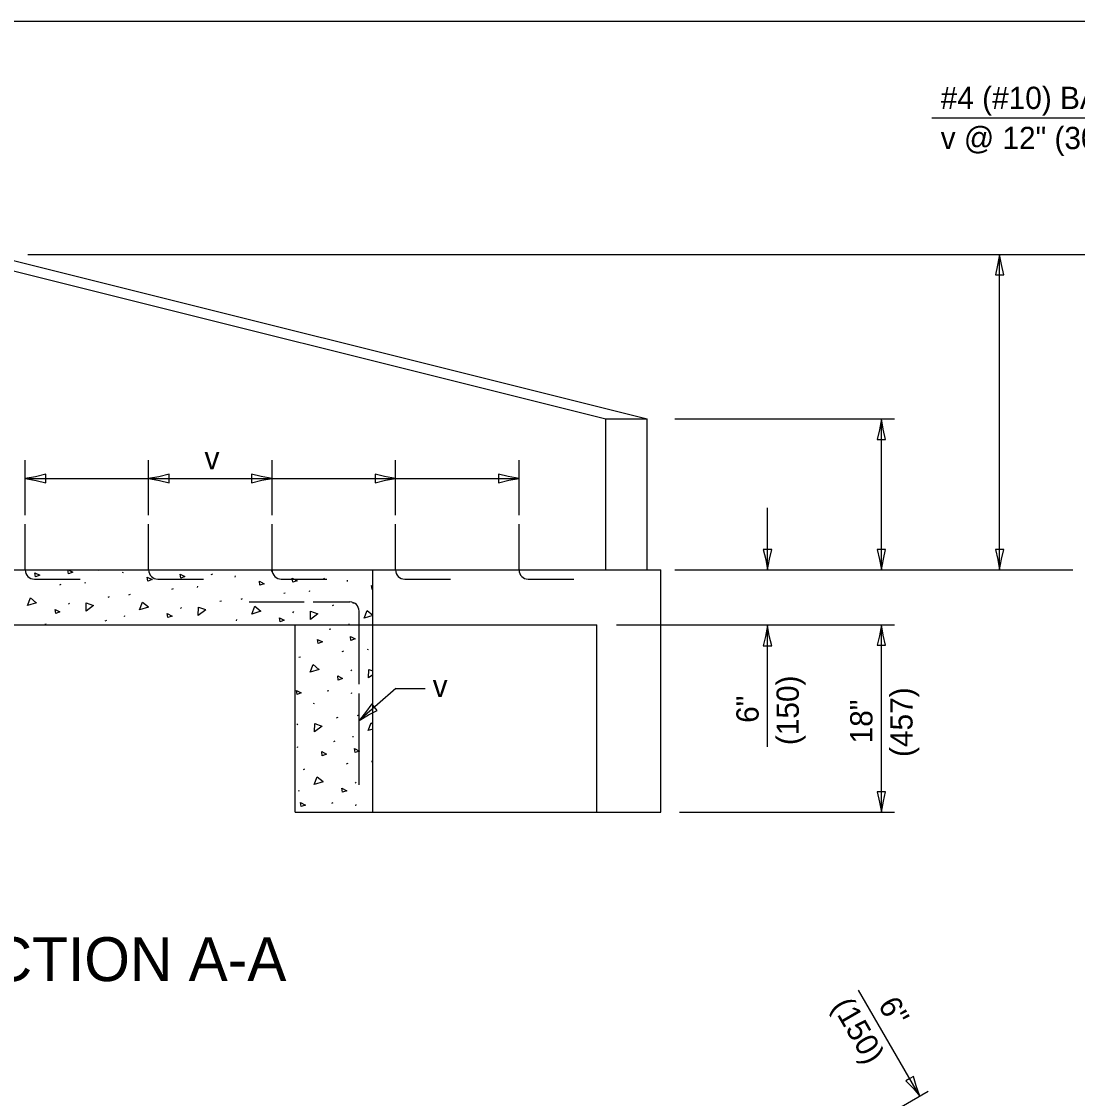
# Model space of a CAD drawing. Extents: x 2261892 to 2262522, y -3123562 to -3123162.
# Drawn here: x 2261976.5 to 2262120.8, y -3123309.4 to -3123162.2 of the extents above; entities that cross this region are included whole.
import ezdxf

# ---------------------------------------------------------------- set-up
doc = ezdxf.new("R2010")
doc.units = 0
for name, color, linetype in [('Default', 7, 'Continuous'), ('RD_Pr_Roadway_Dimensions', 7, 'Continuous'), ('RD_Pr_Roadway_Items', 7, 'Continuous'), ('RD_Pr_Roadway_Notes', 7, 'Continuous')]:
    doc.layers.add(name, color=color, linetype=linetype)

msp = doc.modelspace()

# ---------------------------------------------------------------- linework, layer by layer
at = {"layer": 'Default'}
msp.add_lwpolyline([(2261892.45, -3123562.18), (2262522.45, -3123562.18), (2262522.45, -3123162.18), (2261892.45, -3123162.18)], close=True, dxfattribs=at)
at = {"layer": 'RD_Pr_Roadway_Dimensions'}
for p, q in [((2262100.91, -3123175.35), (2262151.44, -3123175.35)), ((2261977.33, -3123194), (2262153.05, -3123194)), ((2262110.19, -3123237.13), (2262110.19, -3123194)), ((2262065.8, -3123216.5), (2262095.84, -3123216.5)), ((2262094.03, -3123237.13), (2262094.03, -3123216.5)), ((2261976.99, -3123224.63), (2261993.86, -3123224.63)), ((2261993.86, -3123224.63), (2262010.74, -3123224.63)), ((2262010.74, -3123224.63), (2262027.62, -3123224.63)), ((2262027.62, -3123224.63), (2262044.49, -3123224.63)), ((2262078.47, -3123237.13), (2262078.47, -3123228.65)), ((2262065.8, -3123237.13), (2262120.19, -3123237.13)), ((2262057.81, -3123244.63), (2262095.84, -3123244.63)), ((2262094.03, -3123270.26), (2262094.03, -3123244.63)), ((2262078.47, -3123261.32), (2262078.47, -3123244.72)), ((2262027.67, -3123253.33), (2262022.62, -3123257.72)), ((2262027.67, -3123253.33), (2262031.67, -3123253.33)), ((2262066.45, -3123270.26), (2262095.84, -3123270.26)), ((2262099.29, -3123309.07), (2262090.92, -3123294.55)), ((2262100.43, -3123308.42), (2262082.79, -3123318.6))]:
    msp.add_line(p, q, dxfattribs=at)
for points in [[(2262109.61, -3123196.8), (2262110.19, -3123196.8), (2262110.78, -3123196.8), (2262110.43, -3123195.4), (2262110.19, -3123194), (2262109.92, -3123195.5)], [(2262093.44, -3123219.3), (2262094.03, -3123219.3), (2262094.61, -3123219.3), (2262094.27, -3123217.9), (2262094.03, -3123216.5), (2262093.75, -3123218)], [(2261979.78, -3123225.22), (2261979.79, -3123224.63), (2261979.79, -3123224.05), (2261978.39, -3123224.39), (2261976.99, -3123224.63), (2261978.48, -3123224.9)], [(2261996.66, -3123225.22), (2261996.66, -3123224.63), (2261996.66, -3123224.05), (2261995.26, -3123224.39), (2261993.86, -3123224.63), (2261995.36, -3123224.9)], [(2262007.94, -3123224.05), (2262007.94, -3123224.63), (2262007.94, -3123225.22), (2262009.34, -3123224.87), (2262010.74, -3123224.63), (2262009.25, -3123224.36)], [(2262024.82, -3123224.05), (2262024.82, -3123224.63), (2262024.82, -3123225.22), (2262026.22, -3123224.87), (2262027.62, -3123224.63), (2262026.12, -3123224.36)], [(2262041.69, -3123224.05), (2262041.69, -3123224.63), (2262041.69, -3123225.22), (2262043.09, -3123224.87), (2262044.49, -3123224.63), (2262043, -3123224.36)], [(2262079.06, -3123234.33), (2262078.47, -3123234.33), (2262077.89, -3123234.33), (2262078.23, -3123235.73), (2262078.47, -3123237.13), (2262078.74, -3123235.64)], [(2262094.61, -3123234.33), (2262094.03, -3123234.33), (2262093.44, -3123234.33), (2262093.78, -3123235.73), (2262094.03, -3123237.13), (2262094.3, -3123235.64)], [(2262110.78, -3123234.33), (2262110.19, -3123234.33), (2262109.61, -3123234.33), (2262109.95, -3123235.73), (2262110.19, -3123237.13), (2262110.46, -3123235.64)], [(2262093.44, -3123247.43), (2262094.03, -3123247.43), (2262094.61, -3123247.43), (2262094.27, -3123246.03), (2262094.03, -3123244.63), (2262093.75, -3123246.12)], [(2262077.89, -3123247.52), (2262078.47, -3123247.52), (2262079.06, -3123247.52), (2262078.71, -3123246.12), (2262078.47, -3123244.72), (2262078.2, -3123246.21)], [(2262025.11, -3123256.33), (2262024.73, -3123255.89), (2262024.35, -3123255.45), (2262023.51, -3123256.62), (2262022.62, -3123257.72), (2262023.92, -3123256.95)], [(2262094.61, -3123267.46), (2262094.03, -3123267.46), (2262093.44, -3123267.46), (2262093.78, -3123268.86), (2262094.03, -3123270.26), (2262094.3, -3123268.76)], [(2262098.4, -3123306.35), (2262097.9, -3123306.64), (2262097.39, -3123306.94), (2262098.39, -3123307.98), (2262099.29, -3123309.07), (2262098.78, -3123307.64)]]:
    msp.add_lwpolyline(points, close=True, dxfattribs=at)
at = {"layer": 'RD_Pr_Roadway_Items'}
for p, q in [((2261966.37, -3123194), (2262056.37, -3123216.5)), ((2261971.99, -3123194), (2262061.99, -3123216.5)), ((2262056.37, -3123216.5), (2262061.99, -3123216.5)), ((2262056.37, -3123237.13), (2262056.37, -3123216.5)), ((2262061.99, -3123237.13), (2262061.99, -3123216.5)), ((2261976.99, -3123229.63), (2261976.99, -3123222.13)), ((2261993.86, -3123229.63), (2261993.86, -3123222.13)), ((2262010.74, -3123229.63), (2262010.74, -3123222.13)), ((2262027.62, -3123229.63), (2262027.62, -3123222.13)), ((2262044.49, -3123229.63), (2262044.49, -3123222.13)), ((2261976.99, -3123237.13), (2261976.99, -3123230.88)), ((2261993.86, -3123237.13), (2261993.86, -3123230.88)), ((2262010.74, -3123237.13), (2262010.74, -3123230.88)), ((2262027.62, -3123237.13), (2262027.62, -3123230.88)), ((2262044.49, -3123237.13), (2262044.49, -3123230.88)), ((2261950.73, -3123237.13), (2262063.87, -3123237.13)), ((2261987.23, -3123237.15), (2261987.03, -3123237.23)), ((2262010.8, -3123237.25), (2262010.59, -3123237.33)), ((2262024.49, -3123270.26), (2262024.49, -3123237.13)), ((2262063.87, -3123270.26), (2262063.87, -3123237.13)), ((2261978.24, -3123238.38), (2261984.49, -3123238.38)), ((2261990.35, -3123237.55), (2261990.39, -3123237.39)), ((2261995.12, -3123238.38), (2262001.36, -3123238.38)), ((2262002.57, -3123237.73), (2262002.36, -3123237.81)), ((2262005.69, -3123238.12), (2262005.72, -3123237.96)), ((2262011.99, -3123238.38), (2262018.24, -3123238.38)), ((2262017.91, -3123238.3), (2262017.7, -3123238.38)), ((2262021.03, -3123238.7), (2262021.06, -3123238.54)), ((2262028.87, -3123238.38), (2262035.12, -3123238.38)), ((2262045.74, -3123238.38), (2262051.99, -3123238.38)), ((2261981.86, -3123239.14), (2261981.66, -3123239.22)), ((2261985.19, -3123238.95), (2261985.23, -3123238.8)), ((2261997.2, -3123239.71), (2261996.99, -3123239.79)), ((2262000.53, -3123239.53), (2262000.56, -3123239.37)), ((2262015.87, -3123240.1), (2262015.9, -3123239.94)), ((2261982.89, -3123241.83), (2261983.02, -3123241.68)), ((2261988.47, -3123240.81), (2261988.26, -3123240.89)), ((2261991.31, -3123240.51), (2261991.11, -3123240.59)), ((2262003.8, -3123241.39), (2262003.6, -3123241.47)), ((2262006.65, -3123241.09), (2262006.45, -3123241.17)), ((2262007.62, -3123241.51), (2262015.12, -3123241.51)), ((2262012.54, -3123240.29), (2262012.33, -3123240.36)), ((2262016.36, -3123241.51), (2262021.37, -3123241.51)), ((2262021.99, -3123241.66), (2262021.78, -3123241.74)), ((2261998.23, -3123242.41), (2261998.36, -3123242.25)), ((2262013.56, -3123242.98), (2262013.69, -3123242.83)), ((2262019.14, -3123241.96), (2262018.94, -3123242.04)), ((2262022.62, -3123252.76), (2262022.62, -3123242.76)), ((2261956.99, -3123244.63), (2262013.87, -3123244.63)), ((2261979.85, -3123244.53), (2261979.65, -3123244.61)), ((2261988.08, -3123244.06), (2261987.87, -3123244.14)), ((2261990.55, -3123243.51), (2261990.58, -3123243.35)), ((2262005.89, -3123244.08), (2262005.92, -3123243.93)), ((2262013.87, -3123270.26), (2262013.87, -3123244.63)), ((2262013.87, -3123244.63), (2262055.12, -3123244.63)), ((2262021.22, -3123244.66), (2262021.25, -3123244.5)), ((2262055.12, -3123270.26), (2262055.12, -3123244.63)), ((2262018.75, -3123245.21), (2262018.54, -3123245.29)), ((2262014.6, -3123249.04), (2262014.4, -3123249.12)), ((2262020.49, -3123248.24), (2262020.29, -3123248.32)), ((2262023.82, -3123248.06), (2262023.85, -3123247.9)), ((2262013.87, -3123251.92), (2262013.87, -3123251.88)), ((2262021.52, -3123250.94), (2262021.64, -3123250.78)), ((2262018.48, -3123253.64), (2262018.27, -3123253.72)), ((2262021.6, -3123254.03), (2262021.63, -3123253.88)), ((2262022.62, -3123266.51), (2262022.62, -3123254.01)), ((2262016.44, -3123255.44), (2262016.47, -3123255.28)), ((2262019.72, -3123257.3), (2262019.51, -3123257.38)), ((2262022.56, -3123257), (2262022.36, -3123257.08)), ((2262014.14, -3123258.32), (2262014.26, -3123258.16)), ((2262019.32, -3123260.55), (2262019.12, -3123260.63)), ((2262021.8, -3123260), (2262021.83, -3123259.84)), ((2262014.22, -3123261.41), (2262014.25, -3123261.26)), ((2262021.07, -3123263.58), (2262020.86, -3123263.66)), ((2262024.4, -3123263.39), (2262024.43, -3123263.24)), ((2262015.18, -3123264.38), (2262014.97, -3123264.46)), ((2262022.1, -3123266.27), (2262022.22, -3123266.12)), ((2262014.41, -3123267.38), (2262014.45, -3123267.22)), ((2262019.05, -3123268.97), (2262018.85, -3123269.05)), ((2262022.17, -3123269.37), (2262022.21, -3123269.21)), ((2262013.87, -3123270.26), (2262063.87, -3123270.26))]:
    msp.add_line(p, q, dxfattribs=at)
for points in [[(2261983.48, -3123237.46), (2261982.9, -3123237.66), (2261982.82, -3123237.13)], [(2261982.85, -3123237.13), (2261983.48, -3123237.46)], [(2261978.98, -3123237.87), (2261978.4, -3123238.08), (2261978.32, -3123237.53), (2261978.98, -3123237.87)], [(2261994.32, -3123238.45), (2261993.73, -3123238.65), (2261993.66, -3123238.1), (2261994.32, -3123238.45)], [(2261998.82, -3123238.03), (2261998.24, -3123238.24), (2261998.16, -3123237.69), (2261998.82, -3123238.03)], [(2262009.65, -3123239.02), (2262009.07, -3123239.22), (2262008.99, -3123238.68), (2262009.65, -3123239.02)], [(2262014.15, -3123238.61), (2262013.57, -3123238.81), (2262013.49, -3123238.26), (2262014.15, -3123238.61)], [(2262024.49, -3123239.77), (2262024.41, -3123239.8), (2262024.33, -3123239.25), (2262024.49, -3123239.34)], [(2261978.52, -3123241.64), (2261977.29, -3123242.01), (2261977.7, -3123240.95), (2261978.5, -3123241.62)], [(2261986.33, -3123241.99), (2261985.3, -3123242.76), (2261985.32, -3123241.62), (2261986.31, -3123241.98)], [(2261993.86, -3123242.21), (2261992.63, -3123242.58), (2261993.04, -3123241.52), (2261993.84, -3123242.19)], [(2261981.73, -3123242.87), (2261981.15, -3123243.08), (2261981.07, -3123242.53), (2261981.73, -3123242.87)], [(2261997.07, -3123243.45), (2261996.49, -3123243.65), (2261996.41, -3123243.1), (2261997.07, -3123243.45)], [(2262001.66, -3123242.57), (2262000.64, -3123243.34), (2262000.66, -3123242.2), (2262001.64, -3123242.56)], [(2262009.19, -3123242.78), (2262007.97, -3123243.16), (2262008.38, -3123242.09), (2262009.18, -3123242.77)], [(2262017, -3123243.14), (2262015.98, -3123243.91), (2262016, -3123242.77), (2262016.98, -3123243.13)], [(2262024.49, -3123243.37), (2262023.3, -3123243.74), (2262023.71, -3123242.67), (2262024.49, -3123243.32)], [(2262012.4, -3123244.02), (2262011.82, -3123244.22), (2262011.75, -3123243.68), (2262012.4, -3123244.02)], [(2262017.61, -3123246.98), (2262017.02, -3123247.18), (2262016.95, -3123246.63), (2262017.61, -3123246.98)], [(2262022.11, -3123246.56), (2262021.52, -3123246.77), (2262021.45, -3123246.22), (2262022.11, -3123246.56)], [(2262017.15, -3123250.74), (2262015.92, -3123251.12), (2262016.33, -3123250.05), (2262017.13, -3123250.72)], [(2262020.36, -3123251.97), (2262019.78, -3123252.18), (2262019.7, -3123251.63), (2262020.36, -3123251.97)], [(2262024.49, -3123251.45), (2262023.93, -3123251.87), (2262023.95, -3123250.73), (2262024.49, -3123250.92)], [(2262014.73, -3123253.94), (2262014.14, -3123254.15), (2262014.07, -3123253.6), (2262014.73, -3123253.94)], [(2262017.58, -3123258.48), (2262016.55, -3123259.25), (2262016.57, -3123258.11), (2262017.55, -3123258.47)], [(2262024.49, -3123258.88), (2262023.88, -3123259.07), (2262024.29, -3123258.01), (2262024.49, -3123258.18)], [(2262018.18, -3123262.31), (2262017.6, -3123262.52), (2262017.52, -3123261.97), (2262018.18, -3123262.31)], [(2262022.68, -3123261.9), (2262022.1, -3123262.1), (2262022.02, -3123261.55), (2262022.68, -3123261.9)], [(2262017.72, -3123266.08), (2262016.5, -3123266.45), (2262016.9, -3123265.39), (2262017.71, -3123266.06)], [(2262020.94, -3123267.31), (2262020.35, -3123267.52), (2262020.28, -3123266.97), (2262020.94, -3123267.31)], [(2262015.3, -3123269.28), (2262014.72, -3123269.48), (2262014.64, -3123268.94), (2262015.3, -3123269.28)]]:
    msp.add_lwpolyline(points, dxfattribs=at)
for centre, start, end in [((2261978.24, -3123237.13), 180, 270), ((2261995.11, -3123237.13), 180, 270), ((2262011.99, -3123237.13), 180, 270), ((2262028.87, -3123237.13), 180, 270), ((2262045.74, -3123237.13), 180, 270), ((2262021.37, -3123242.76), 0, 90)]:
    msp.add_arc(centre, 1.25, start, end, dxfattribs=at)

# ---------------------------------------------------------------- texts
at = {"layer": 'RD_Pr_Roadway_Dimensions'}
for s, height, p in [('#4 (#10) BARS', 3.048, (2262102.14, -3123174.14)), ('v @ 12" (300) CTS.', 3.048, (2262102.14, -3123179.62)), ('v', 3.05, (2262001.5, -3123223.37)), ('v', 3.05, (2262032.69, -3123254.5))]:
    msp.add_text(s, height=height, dxfattribs=at).set_placement(p)
for s, rotation, p in [('(150)', 90, (2262082.74, -3123261.08)), ('(457)', 90, (2262098.29, -3123262.7)), ('6"', 90, (2262077.25, -3123258.03)), ('18"', 90, (2262092.81, -3123260.84)), ('(150)', 300.0007, (2262087.22, -3123296.69)), ('6"', 300.0007, (2262093.5, -3123296.59))]:
    msp.add_text(s, height=3.048, rotation=rotation, dxfattribs=at).set_placement(p)
at = {"layer": 'RD_Pr_Roadway_Notes'}
msp.add_text('SECTION A-A', height=6, dxfattribs=at).set_placement((2261961.43, -3123293.33))

doc.saveas('drawing.dxf')
